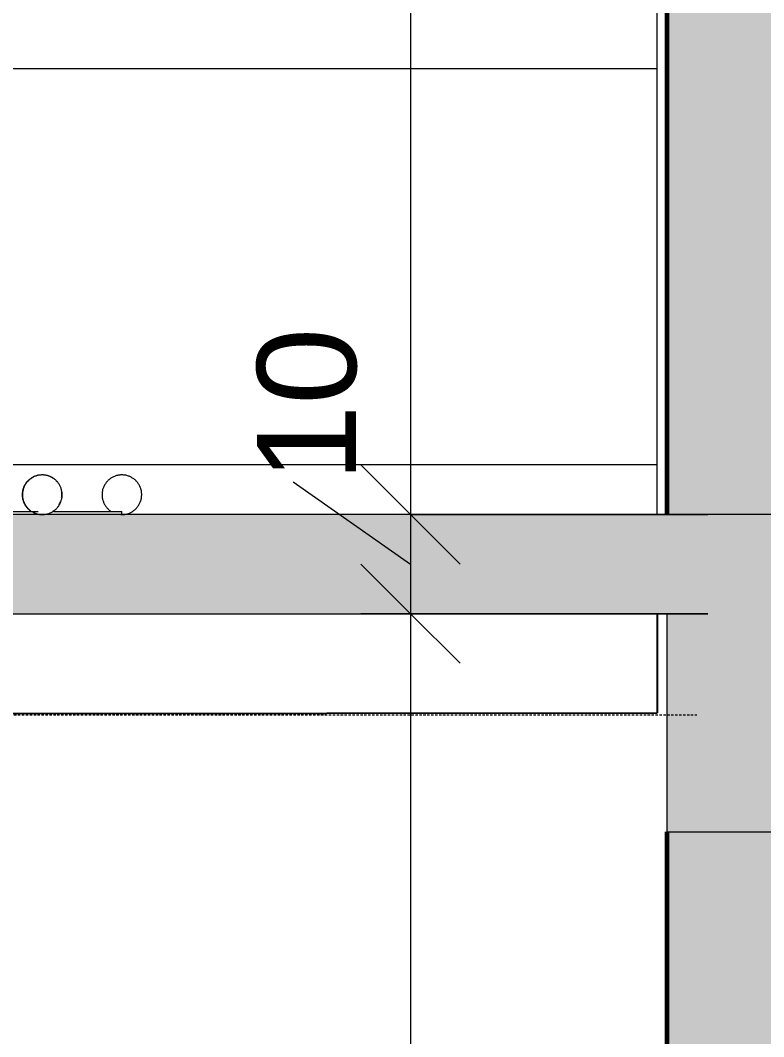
# Model space of a CAD drawing. Header units: millimetres. Extents: x -23755 to 62003, y -3000 to 6760.
# Drawn here: x -6132 to -5382, y 2473 to 3498 of the extents above; entities that cross this region are included whole.
import ezdxf

# ---------------------------------------------------------------- set-up
doc = ezdxf.new("R2010")
doc.units = ezdxf.units.MM
doc.linetypes.add('Overhead', pattern=[3.96875, 2.38125, -1.5875])
for name, color, linetype, lineweight in [('A-ANNO-DIMS', 211, 'Continuous', 9), ('A-ANNO-DIMS-50', 211, 'Continuous', 9), ('A-DETL-GENF', 92, 'Continuous', 9), ('A-DETL-THIN', 151, 'Continuous', 9), ('A-DOOR', 31, 'Continuous', 9), ('A-FLOR-OVHD', 1, 'Overhead', 9), ('A-WALL', 113, 'Continuous', 25), ('A-WALL-PATT', 111, 'Continuous', 25), ('I-FURN', 30, 'Continuous', 9), ('S-BEAM', 12, 'Continuous', 25)]:
    doc.layers.add(name, color=color, linetype=linetype, lineweight=lineweight)
doc.styles.add('@Arial Unicode MS', font='', dxfattribs={"height": 100})
doc.styles.get('@Arial Unicode MS').set_extended_font_data('@Arial Unicode MS')
doc.dimstyles.new('CRT_-__Metros_-_Linha_de_chamada_3_5_mm_1', dxfattribs={"dimscale": 304.8, "dimtxt": 100.584485, "dimasz": 0.328084, "dimexe": 0.164042, "dimexo": 0.0625, "dimgap": 0.082021, "dimtad": 1, "dimlfac": 0.001, "dimrnd": 0.01, "dimzin": 0, "dimdsep": 46, "dimtxsty": '@Arial Unicode MS', "dimblk1": 'OBLIQUE', "dimblk2": 'OBLIQUE', "dimsah": 1, "dimcen": 0.09, "dimdle": 0.164042, "dimazin": 0, "dimtfac": 1, "dimtdec": 4, "dimtix": 1, "dimtmove": 0, "dimatfit": 3, "dimfxl": 0.984252, "dimfxlon": 1, "dimtvp": 1, "dimtolj": 1, "dimtzin": 0, "dimarcsym": 2})
doc.dimstyles.new('CRT_-__Metros_-_Linha_de_chamada_3_5_mm_3', dxfattribs={"dimscale": 304.8, "dimtxt": 100.584485, "dimasz": 0.328084, "dimexe": 0.164042, "dimexo": 0.0625, "dimgap": 0.082021, "dimtad": 1, "dimdec": 0, "dimlfac": 0.1, "dimdsep": 46, "dimtxsty": '@Arial Unicode MS', "dimblk1": 'OBLIQUE', "dimblk2": 'OBLIQUE', "dimsah": 1, "dimcen": 0.09, "dimdle": 0.164042, "dimazin": 0, "dimtfac": 1, "dimtdec": 4, "dimtix": 1, "dimtmove": 1, "dimatfit": 3, "dimfxl": 0.984252, "dimfxlon": 1, "dimtvp": 1, "dimtolj": 1, "dimtzin": 0, "dimarcsym": 2})

# ---------------------------------------------------------------- blocks, each defined once
blk = doc.blocks.new('Viga de Madeira - 14x19cm-4254779-A')
at = {"layer": 'S-BEAM'}
for p in [(-5489.6, 2900), (-8229.7, 2798)]:
    blk.add_line(p, (-5489.5, 2800), dxfattribs=at)
blk = doc.blocks.new('Blks_Decor Lorena Canals_Tapete Bubbly - Cinza e Branco-3804642-A')
at = {"layer": 'I-FURN', "color": 254}
for p, q in [((-6098.8, 3003.3), (-6098.2, 3003.8)), ((-6092.4, 3010.3), (-6092.1, 3011)), ((-6326, 3003), (-6113.9, 3003)), ((-6098.3, 3003), (-6029.5, 3003)), ((-6029.3, 3000), (-6029.3, 3003))]:
    blk.add_line(p, q, dxfattribs=at)
at = {"layer": 'I-FURN', "color": 254, "flags": 128}
for points in [[(-6098.5, 3036.4), (-6099.2, 3036.9), (-6099.9, 3037.3), (-6100.6, 3037.7), (-6101.4, 3038.1), (-6102.1, 3038.4), (-6102.9, 3038.7), (-6103.7, 3039), (-6104.5, 3039.3), (-6105.4, 3039.5), (-6106.2, 3039.7), (-6107.1, 3039.8), (-6107.9, 3039.9), (-6108.8, 3040), (-6109.7, 3040), (-6110.5, 3040), (-6111.4, 3039.9), (-6112.3, 3039.9), (-6113.1, 3039.7), (-6114, 3039.6), (-6114.8, 3039.4), (-6115.6, 3039.2), (-6116.4, 3038.9), (-6117.2, 3038.6), (-6118, 3038.3), (-6118.8, 3037.9), (-6119.5, 3037.5), (-6120.2, 3037.1), (-6120.9, 3036.7), (-6121.6, 3036.2), (-6122.3, 3035.7), (-6122.9, 3035.2), (-6123.5, 3034.6), (-6124.1, 3034.1), (-6124.6, 3033.5), (-6125.2, 3032.9), (-6125.7, 3032.3), (-6126.1, 3031.7), (-6126.6, 3031), (-6127, 3030.4), (-6127.4, 3029.7), (-6127.7, 3029), (-6128.1, 3028.3), (-6128.4, 3027.7), (-6128.6, 3026.9), (-6128.9, 3026.2), (-6129.1, 3025.5), (-6129.3, 3024.8), (-6129.5, 3024.1), (-6129.6, 3023.3), (-6129.7, 3022.6), (-6129.8, 3021.9), (-6129.9, 3021.1), (-6129.9, 3020.4), (-6129.9, 3020)], [(-6089.6, 3020), (-6089.6, 3020.7), (-6089.6, 3021.5), (-6089.7, 3022.2), (-6089.8, 3022.9), (-6089.9, 3023.7), (-6090.1, 3024.4), (-6090.2, 3025.1), (-6090.5, 3025.9), (-6090.7, 3026.6), (-6090.9, 3027.3), (-6091.2, 3028), (-6091.6, 3028.7), (-6091.9, 3029.3), (-6092.3, 3030), (-6092.7, 3030.7), (-6093.1, 3031.3), (-6093.6, 3032), (-6094, 3032.6), (-6094.5, 3033.2), (-6095.1, 3033.8), (-6095.6, 3034.3), (-6096.2, 3034.9), (-6096.9, 3035.4), (-6097.5, 3035.9), (-6098.2, 3036.4), (-6098.8, 3036.9), (-6099.6, 3037.3), (-6100.3, 3037.7), (-6101, 3038.1), (-6101.8, 3038.4), (-6102.6, 3038.7), (-6103.4, 3039), (-6104.2, 3039.3), (-6105.1, 3039.5), (-6105.9, 3039.7), (-6106.8, 3039.8), (-6107.6, 3039.9), (-6108.5, 3040), (-6109.3, 3040), (-6110.2, 3040), (-6111.1, 3039.9), (-6111.9, 3039.9), (-6112.8, 3039.7), (-6113.6, 3039.6), (-6114.5, 3039.4), (-6115.3, 3039.2), (-6116.1, 3038.9), (-6116.9, 3038.6), (-6117.7, 3038.3), (-6118.5, 3037.9), (-6119.2, 3037.5), (-6119.9, 3037.1), (-6120.6, 3036.7), (-6121.3, 3036.2), (-6122, 3035.7), (-6122.6, 3035.2), (-6123.2, 3034.6), (-6123.8, 3034.1), (-6124.3, 3033.5), (-6124.8, 3032.9), (-6125.3, 3032.3), (-6125.8, 3031.7), (-6126.3, 3031), (-6126.7, 3030.4), (-6127.1, 3029.7), (-6127.4, 3029), (-6127.8, 3028.3), (-6128.1, 3027.7), (-6128.3, 3026.9), (-6128.6, 3026.2), (-6128.8, 3025.5), (-6129, 3024.8), (-6129.2, 3024.1), (-6129.3, 3023.3), (-6129.4, 3022.6), (-6129.5, 3021.9), (-6129.5, 3021.1), (-6129.6, 3020.4), (-6129.6, 3020)], [(-6009.3, 3020), (-6009.3, 3020.8), (-6009.4, 3021.6), (-6009.5, 3022.4), (-6009.6, 3023.2), (-6009.7, 3024), (-6009.9, 3024.8), (-6010.1, 3025.5), (-6010.3, 3026.3), (-6010.6, 3027), (-6010.9, 3027.8), (-6011.2, 3028.5), (-6011.6, 3029.2), (-6012, 3029.9), (-6012.4, 3030.6), (-6012.8, 3031.3), (-6013.3, 3031.9), (-6013.8, 3032.6), (-6014.3, 3033.2), (-6014.8, 3033.8), (-6015.4, 3034.3), (-6016, 3034.9), (-6016.6, 3035.4), (-6017.2, 3035.9), (-6017.9, 3036.4), (-6018.5, 3036.8), (-6019.2, 3037.2), (-6019.9, 3037.6), (-6020.6, 3038), (-6021.3, 3038.3), (-6022.1, 3038.6), (-6022.8, 3038.9), (-6023.6, 3039.2), (-6024.4, 3039.4), (-6025.1, 3039.6), (-6025.9, 3039.7), (-6026.7, 3039.8), (-6027.5, 3039.9), (-6028.3, 3040), (-6029.1, 3040), (-6029.9, 3040), (-6030.7, 3040), (-6031.5, 3039.9), (-6032.3, 3039.8), (-6033.1, 3039.6), (-6033.9, 3039.5), (-6034.7, 3039.3), (-6035.4, 3039.1), (-6036.2, 3038.8), (-6036.9, 3038.5), (-6037.7, 3038.2), (-6038.4, 3037.8), (-6039.1, 3037.5), (-6039.8, 3037.1), (-6040.4, 3036.6), (-6041.1, 3036.2), (-6041.7, 3035.7), (-6042.4, 3035.2), (-6043, 3034.6), (-6043.5, 3034.1), (-6044.1, 3033.5), (-6044.6, 3032.9), (-6045.1, 3032.3), (-6045.6, 3031.6), (-6046, 3031), (-6046.5, 3030.3), (-6046.9, 3029.6), (-6047.2, 3028.9), (-6047.6, 3028.2), (-6047.9, 3027.4), (-6048.2, 3026.7), (-6048.4, 3025.9), (-6048.7, 3025.2), (-6048.8, 3024.4), (-6049, 3023.6), (-6049.1, 3022.8), (-6049.2, 3022), (-6049.3, 3021.2), (-6049.3, 3020.4), (-6049.3, 3020)], [(-6094.6, 3032.9), (-6094.9, 3033.2), (-6095.4, 3033.8)], [(-6129.9, 3020), (-6129.9, 3019.3), (-6129.8, 3018.5), (-6129.8, 3017.8), (-6129.7, 3017.1), (-6129.6, 3016.3), (-6129.4, 3015.6), (-6129.2, 3014.9), (-6129, 3014.1), (-6128.8, 3013.4), (-6128.5, 3012.7), (-6128.2, 3012), (-6127.9, 3011.3), (-6127.6, 3010.7), (-6127.2, 3010), (-6126.8, 3009.3), (-6126.4, 3008.7), (-6125.9, 3008), (-6125.4, 3007.4), (-6124.9, 3006.8), (-6124.4, 3006.2), (-6123.8, 3005.7), (-6123.2, 3005.1), (-6122.6, 3004.6), (-6122, 3004.1), (-6121.3, 3003.6), (-6120.6, 3003.1), (-6120.5, 3003)], [(-6129.6, 3020), (-6129.6, 3019.3), (-6129.5, 3018.5), (-6129.5, 3017.8), (-6129.4, 3017.1), (-6129.2, 3016.3), (-6129.1, 3015.6), (-6128.9, 3014.9), (-6128.7, 3014.1), (-6128.5, 3013.4), (-6128.2, 3012.7), (-6127.9, 3012), (-6127.6, 3011.3), (-6127.3, 3010.7), (-6126.9, 3010), (-6126.5, 3009.3), (-6126.1, 3008.7), (-6125.6, 3008), (-6125.1, 3007.4), (-6124.6, 3006.8), (-6124.1, 3006.2), (-6123.5, 3005.7), (-6122.9, 3005.1), (-6122.3, 3004.6), (-6121.7, 3004.1), (-6121, 3003.6), (-6120.3, 3003.1), (-6119.6, 3002.7), (-6118.9, 3002.3), (-6118.1, 3001.9), (-6117.3, 3001.6), (-6116.5, 3001.3), (-6115.7, 3001), (-6114.9, 3000.7), (-6114.1, 3000.5), (-6113.2, 3000.3), (-6112.4, 3000.2), (-6111.5, 3000.1), (-6110.7, 3000), (-6109.8, 3000), (-6108.9, 3000), (-6108.1, 3000.1), (-6107.2, 3000.1), (-6106.4, 3000.3), (-6105.5, 3000.4), (-6104.7, 3000.6), (-6103.9, 3000.8), (-6103, 3001.1), (-6102.2, 3001.4), (-6101.5, 3001.7), (-6100.7, 3002.1), (-6100, 3002.5), (-6099.2, 3002.9), (-6098.5, 3003.3), (-6097.8, 3003.8), (-6097.2, 3004.3), (-6096.6, 3004.8), (-6096, 3005.4), (-6095.4, 3005.9), (-6094.8, 3006.5), (-6094.3, 3007.1), (-6093.8, 3007.7), (-6093.3, 3008.3), (-6092.9, 3009), (-6092.5, 3009.6), (-6092.1, 3010.3), (-6091.7, 3011), (-6091.4, 3011.7), (-6091.1, 3012.3), (-6090.8, 3013.1), (-6090.6, 3013.8), (-6090.4, 3014.5), (-6090.2, 3015.2), (-6090, 3015.9), (-6089.9, 3016.7), (-6089.7, 3017.4), (-6089.7, 3018.1), (-6089.6, 3018.9), (-6089.6, 3019.6), (-6089.6, 3020)], [(-6089.9, 3020), (-6089.9, 3020.7), (-6089.9, 3021.5), (-6090, 3022.2), (-6090.1, 3022.9)], [(-6090.1, 3017.4), (-6090, 3018.1), (-6089.9, 3018.9), (-6089.9, 3019.6), (-6089.9, 3020)], [(-6049.3, 3020), (-6049.3, 3019.2), (-6049.3, 3018.4), (-6049.2, 3017.6), (-6049.1, 3016.8), (-6048.9, 3016), (-6048.8, 3015.2), (-6048.6, 3014.5), (-6048.3, 3013.7), (-6048, 3013), (-6047.8, 3012.2), (-6047.4, 3011.5), (-6047.1, 3010.8), (-6046.7, 3010.1), (-6046.3, 3009.4), (-6045.8, 3008.7), (-6045.4, 3008.1), (-6044.9, 3007.4), (-6044.4, 3006.8), (-6043.8, 3006.2), (-6043.3, 3005.7), (-6042.7, 3005.1), (-6042.1, 3004.6), (-6041.4, 3004.1), (-6040.8, 3003.6), (-6040.1, 3003.2)], [(-6030.3, 3000), (-6029.5, 3000), (-6028.7, 3000), (-6027.9, 3000), (-6027.2, 3000.1), (-6026.4, 3000.2), (-6025.6, 3000.4), (-6024.8, 3000.5), (-6024, 3000.7), (-6023.2, 3000.9), (-6022.5, 3001.2), (-6021.7, 3001.5), (-6021, 3001.8), (-6020.3, 3002.2), (-6019.6, 3002.5), (-6018.9, 3002.9), (-6018.2, 3003.4), (-6017.6, 3003.8), (-6016.9, 3004.3), (-6016.3, 3004.8), (-6015.7, 3005.4), (-6015.1, 3005.9), (-6014.6, 3006.5), (-6014.1, 3007.1), (-6013.6, 3007.7), (-6013.1, 3008.4), (-6012.6, 3009), (-6012.2, 3009.7), (-6011.8, 3010.4), (-6011.4, 3011.1), (-6011.1, 3011.8), (-6010.8, 3012.6), (-6010.5, 3013.3), (-6010.2, 3014.1), (-6010, 3014.8), (-6009.8, 3015.6), (-6009.7, 3016.4), (-6009.5, 3017.2), (-6009.4, 3018), (-6009.4, 3018.8), (-6009.3, 3019.6), (-6009.3, 3020)], [(-6091.7, 3011.7), (-6091.4, 3012.3), (-6091.1, 3013.1)]]:
    blk.add_lwpolyline(points, dxfattribs=at)
blk = doc.blocks.new('Porta inclinada - Porta inclinada Larissa-3958697-A')
at = {"layer": 'A-DOOR'}
blk.add_line((-5489.7, 3000), (-5489.7, 5646.5), dxfattribs=at)
blk = doc.blocks.new('banco - banco-3964033-A')
at = {"layer": 'I-FURN', "color": 254}
for p, q in [((-7091.9, 3450), (-5489.7, 3450)), ((-5489.7, 3050), (-7074.9, 3050))]:
    blk.add_line(p, q, dxfattribs=at)
blk = doc.blocks.new('DIMBLOCK24-A')
at = {"layer": 'A-ANNO-DIMS-50', "lineweight": 18, "transparency": 16777216}
for p, q in [((-5738.3, 4400), (-5788.3, 4450)), ((-5738.3, 4400), (-5688.3, 4350)), ((-5738.3, 3000), (-5788.3, 3050)), ((-5738.3, 3000), (-5688.3, 2950))]:
    blk.add_line(p, q, dxfattribs=at)
at = {"layer": 'A-ANNO-DIMS-50', "transparency": 16777216}
for p, q in [((-5738.3, 4450), (-5738.3, 3000)), ((-6038.3, 4400), (-5688.3, 4400)), ((-5738.3, 4400), (-6038.3, 4400)), ((-5438.3, 3000), (-5788.3, 3000)), ((-5738.3, 3000), (-5438.3, 3000))]:
    blk.add_line(p, q, dxfattribs=at)
at = {"layer": 'A-ANNO-DIMS-50', "color": 0, "transparency": 16777216, "insert": (-5893.1, 3564.7), "char_height": 100, "width": 324.675, "attachment_point": 1, "rotation": 90, "line_spacing_factor": 1.117605, "style": '@Arial Unicode MS'}
blk.add_mtext('1,40', dxfattribs=at)
blk = doc.blocks.new('_Oblique')
at = {"color": 0, "linetype": 'ByBlock', "lineweight": -2}
blk.add_line((-0.5, -0.5), (0.5, 0.5), dxfattribs=at)
blk = doc.blocks.new('DIMBLOCK25-A')
at = {"layer": 'A-ANNO-DIMS-50', "lineweight": 18, "transparency": 16777216}
for p, q in [((-5738.3, 3000), (-5788.3, 3050)), ((-5738.3, 3000), (-5688.3, 2950)), ((-5738.3, 2900), (-5788.3, 2950)), ((-5738.3, 2900), (-5688.3, 2850))]:
    blk.add_line(p, q, dxfattribs=at)
at = {"layer": 'A-ANNO-DIMS-50', "transparency": 16777216}
for p, q in [((-5856.5, 3033.1), (-5738.3, 2950)), ((-5856.5, 3033.1), (-5856.5, 3033.1)), ((-5438.3, 3000), (-5788.3, 3000)), ((-5738.3, 3000), (-5738.3, 2900)), ((-5738.3, 3000), (-5438.3, 3000)), ((-5438.3, 2900), (-5788.3, 2900)), ((-5738.3, 2900), (-5438.3, 2900))]:
    blk.add_line(p, q, dxfattribs=at)
at = {"layer": 'A-ANNO-DIMS-50', "color": 0, "transparency": 16777216, "insert": (-5893.1, 3033.1), "char_height": 100, "width": 185.873, "attachment_point": 1, "rotation": 90, "line_spacing_factor": 1.117605, "style": '@Arial Unicode MS'}
blk.add_mtext('10', dxfattribs=at)
blk = doc.blocks.new('DIMBLOCK26-A')
at = {"layer": 'A-ANNO-DIMS-50', "lineweight": 18, "transparency": 16777216}
for p, q in [((-5738.3, 2900), (-5788.3, 2950)), ((-5738.3, 2900), (-5688.3, 2850)), ((-5738.3, 200), (-5788.3, 250)), ((-5738.3, 200), (-5688.3, 150))]:
    blk.add_line(p, q, dxfattribs=at)
at = {"layer": 'A-ANNO-DIMS-50', "transparency": 16777216}
for p, q in [((-5438.3, 2900), (-5788.3, 2900)), ((-5738.3, 2900), (-5738.3, 150)), ((-5738.3, 2900), (-5438.3, 2900)), ((-5438.3, 200), (-5788.3, 200)), ((-5738.3, 200), (-5438.3, 200))]:
    blk.add_line(p, q, dxfattribs=at)
at = {"layer": 'A-ANNO-DIMS-50', "color": 0, "transparency": 16777216, "insert": (-5893.1, 1414.7), "char_height": 100, "width": 324.675, "attachment_point": 1, "rotation": 90, "line_spacing_factor": 1.117605, "style": '@Arial Unicode MS'}
blk.add_mtext('2,70', dxfattribs=at)

msp = doc.modelspace()

# ---------------------------------------------------------------- hatches: boundary and pattern name
at = {"layer": 'A-DETL-GENF'}
h = msp.add_hatch(color=7, dxfattribs=at)
h.paths.add_polyline_path([(-5446.155, -1462.996), (-5299.651, -1462.996), (-5299.651, 100), (-3949.651, 100), (-3949.651, -250), (-3799.651, -250), (-3799.651, 180), (-5299.651, 180), (-5299.651, 200), (-19319.651, 200), (-19319.651, -250), (-19139.651, -250), (-19139.651, 100), (-5479.651, 100), (-5479.651, -1462.996)])
h.paths.add_polyline_path([(-8229.651, 2643.433), (-8229.651, 2900), (-5479.651, 2900), (-5479.651, 2680), (-5299.651, 2680), (-5299.651, 2898), (-3979.651, 2898), (-3979.651, 2680), (-3799.651, 2680), (-3799.651, 3000), (-8369.651, 3000), (-8369.651, 2643.433)])
h.paths.add_polyline_path([(-16725.974, 2700), (-16579.651, 2700), (-16579.651, 3000), (-19319.651, 3000), (-19319.651, 2700), (-19139.651, 2700), (-19139.651, 2900), (-16759.651, 2900), (-16759.651, 2700)])
at = {"layer": 'A-WALL-PATT'}
h = msp.add_hatch(color=256, dxfattribs=at)
h.paths.add_polyline_path([(-5479.651, 200), (-5299.651, 200), (-5299.651, 2680), (-5479.651, 2680), (-5479.651, 448.588)])
h.paths.add_polyline_path([(-5479.651, 3000), (-5299.651, 3000), (-5299.651, 6044.391), (-5479.651, 6044.391), (-5479.651, 3032.856)])

# ---------------------------------------------------------------- linework, layer by layer
at = {"layer": 'A-DETL-THIN'}
for p, q in [((-3799.651, 3000), (-8369.651, 3000)), ((-8229.651, 2900), (-5479.651, 2900)), ((-5479.651, 2900), (-5479.651, 2680)), ((-5479.651, 2680), (-5299.651, 2680))]:
    msp.add_line(p, q, dxfattribs=at)
at = {"layer": 'A-FLOR-OVHD'}
msp.add_line((-8229.651, 2798.05), (-5449.651, 2798.05), dxfattribs=at)
at = {"layer": 'A-WALL', "lineweight": 60}
for p, q in [((-5479.651, 6044.391), (-5479.651, 3000)), ((-5479.651, 2680), (-5479.651, 200))]:
    msp.add_line(p, q, dxfattribs=at)

# ---------------------------------------------------------------- block references
at = {"layer": 'A-DOOR'}
msp.add_blockref('Porta inclinada - Porta inclinada Larissa-3958697-A', (0, 0), dxfattribs=at)
at = {"layer": 'I-FURN', "color": 254}
for name in ['banco - banco-3964033-A', 'Blks_Decor Lorena Canals_Tapete Bubbly - Cinza e Branco-3804642-A']:
    msp.add_blockref(name, (0, 0), dxfattribs=at)
at = {"layer": 'S-BEAM'}
msp.add_blockref('Viga de Madeira - 14x19cm-4254779-A', (0, 0), dxfattribs=at)

# ---------------------------------------------------------------- dimensions: what is measured, and where the dimension line sits
at = {"layer": 'A-ANNO-DIMS'}
for base, p1, p2, override, picture, middle in [((-5738.341, 3000), (-6038.341, 4400), (-5438.341, 3000), {"dimpost": '<>', "dimfxl": 1523.154621}, 'DIMBLOCK24-A', (-5814.432, 3700)), ((-5738.341, 200), (-5438.341, 2900), (-5438.341, 200), {"dimpost": '<>', "dimfxl": 2700}, 'DIMBLOCK26-A', (-5814.432, 1550))]:
    dim = msp.add_linear_dim(base=base, p1=p1, p2=p2, angle=90, dimstyle='CRT_-__Metros_-_Linha_de_chamada_3_5_mm_1', override=override, dxfattribs=at)
    dim.commit()
    dim.dimension.update_dxf_attribs({"geometry": picture, "text_midpoint": middle})
dim = msp.add_linear_dim(base=(-5738.341, 2900), p1=(-5438.341, 3000), p2=(-5438.341, 2900), angle=90, dimstyle='CRT_-__Metros_-_Linha_de_chamada_3_5_mm_3', override={"dimpost": '<>', "dimfxl": 100}, dxfattribs=at)
dim.commit()
dim.dimension.update_dxf_attribs({"geometry": 'DIMBLOCK25-A', "text_midpoint": (-5826.477, 3126.011), "dimtype": 160, "text_rotation": 90})

doc.saveas('drawing.dxf')
